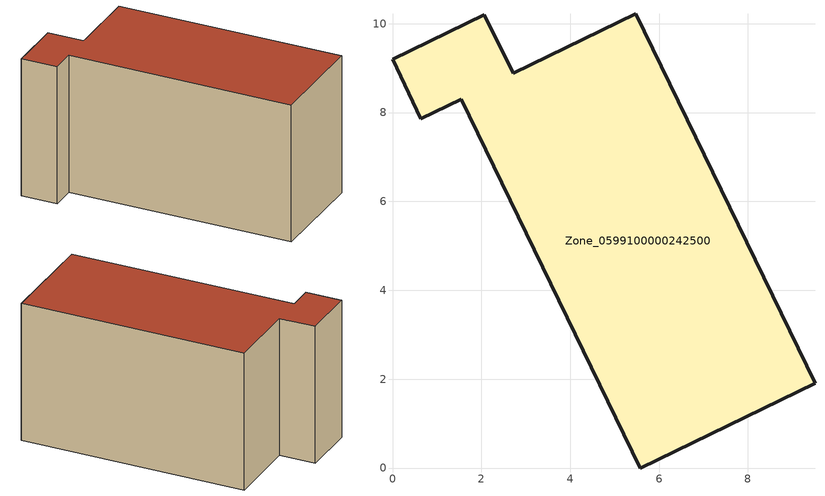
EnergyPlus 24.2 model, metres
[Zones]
Zone_0599100000242500
 floor ground (C_G): 1.55,8.3 0.64,7.86 0,9.2 2.06,10.2 2.72,8.88 5.48,10.22 9.51,1.91 5.58,0 z0
 wall outside (C_F): 2.72,8.88 2.06,10.2 0,9.2 0.64,7.86 1.55,8.3 5.58,0 9.51,1.91 5.48,10.22 2.72,8.88 z0:5.8
 roof outside (C_R): 9.51,1.91 5.48,10.22 2.72,8.88 2.06,10.2 0,9.2 0.64,7.86 1.55,8.3 5.58,0 z5.8
[BUILDING]
Pand.0599100000242500: North Axis=0; Terrain=City; Loads Convergence Tolerance Value=0.04; Temperature Convergence Tolerance Value=0.4; Solar Distribution=FullExterior; Maximum Number of Warmup Days=25; Minimum Number of Warmup Days=1
[Site:Location]
Rotterdam.The.Hague.AP_ZH_NLD Design_Conditions: Latitude=51.96; Longitude=4.45; Time Zone=1; Elevation=-4.5
[SITE:GROUNDTEMPERATURE:BUILDINGSURFACE]
18, 18, 18, 18, 18, 18, 18, 18, 18, 18, 18, 18
[MATERIAL] Thermal Absorptance=0.9; Solar Absorptance=0.7; Visible Absorptance=0.7
Name | Roughness | Thickness | Conductivity | Density | Specific Heat
G.TI.1946-1964 | MediumSmooth | 0.15 | 1 | 540 | 1210
F.TI.1946-1964 | Rough | 0.3 | 0.857143 | 1920 | 840
R.TI.1946-1964 | MediumRough | 0.2 | 0.277778 | 1500 | 1000
[CONSTRUCTION]
C_G: G.TI.1946-1964
C_F: F.TI.1946-1964
C_R: R.TI.1946-1964
[ZONE]
Zone_0599100000242500: Type=1; Multiplier=1; Ceiling Height=Autocalculate; Volume=Autocalculate; Floor Area=autocalculate; Part of Total Floor Area=Yes
[ZONEINFILTRATION:DESIGNFLOWRATE]
Infil_Zone_0599100000242500: Zone or ZoneList or Space or SpaceList=Zone_0599100000242500; Schedule=AlwaysOn; Design Flow Rate Calculation Method=Flow/Area; Flow Rate per Floor Area=0.003; Constant Term Coefficient=1; Temperature Term Coefficient=0; Velocity Term Coefficient=0; Velocity Squared Term Coefficient=0
[HVACTEMPLATE:ZONE:IDEALLOADSAIRSYSTEM]
Zone_0599100000242500: Maximum Heating Supply Air Temperature=50; Minimum Cooling Supply Air Temperature=13; Maximum Heating Supply Air Humidity Ratio=0.0156; Minimum Cooling Supply Air Humidity Ratio=0.0077; Heating Limit=NoLimit; Cooling Limit=NoLimit; Dehumidification Control Type=ConstantSensibleHeatRatio; Cooling Sensible Heat Ratio=0.7; Dehumidification Setpoint=60; Humidification Control Type=None; Humidification Setpoint=30; Outdoor Air Method=None; Outdoor Air Flow Rate per Person=0.00944; Outdoor Air Flow Rate per Zone Floor Area=0; Outdoor Air Flow Rate per Zone=0; Demand Controlled Ventilation Type=None; Outdoor Air Economizer Type=NoEconomizer; Heat Recovery Type=None; Sensible Heat Recovery Effectiveness=0.7; Latent Heat Recovery Effectiveness=0.65
[ZONECONTROL:THERMOSTAT]
ThermostatControl_Zone_0599100000242500: Zone or ZoneList=Zone_0599100000242500; Control Type Schedule=DualSetpointControlType; Control 1=Thermostat_Zone_0599100000242500; Temperature Difference Between Cutout And Setpoint=0
[THERMOSTATSETPOINT:DUALSETPOINT]
Thermostat_Zone_0599100000242500: Heating Setpoint Temperature Schedule=HeatingSetpoint_Zone_0599100000242500; Cooling Setpoint Temperature Schedule=CoolingSetpoint_Zone_0599100000242500
[SCHEDULE:COMPACT]
HeatingSetpoint_Zone_0599100000242500: Through: 12/31, For: AllDays, Until: 24:00, 21
CoolingSetpoint_Zone_0599100000242500: Through: 12/31, For: AllDays, Until: 24:00, 24
DualSetpointControlType: Through: 12/31, For: AllDays, Until: 24:00, 4
AlwaysOn: Through: 12/31, For: AllDays, Until: 24:00, 1
